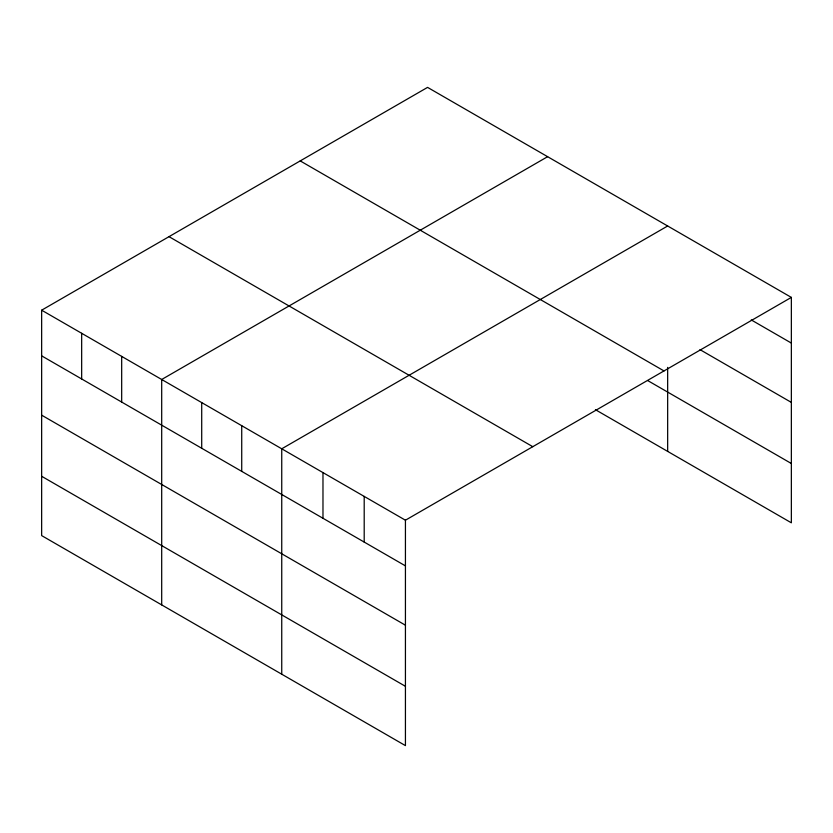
<?xml version="1.0" encoding="UTF-8"?>
<svg xmlns="http://www.w3.org/2000/svg" width="833" height="833" viewBox="0 0 833 833"><rect width="100%" height="100%" fill="white"/><g stroke="black" fill="none" stroke-linecap="round" stroke-linejoin="round"><path stroke-width="1.25" d="M791.35 297.402L427.568 87.382L41.65 310.188L41.65 535.598L405.432 745.618L405.432 520.209L791.35 297.402L791.35 522.812L595.418 409.69M547.614 156.687L161.696 379.494L161.696 604.904M667.66 225.993L281.741 448.8L281.741 674.209M751.241 319.914L791.35 343.071M699.98 349.631L791.35 402.391M300.213 160.904L663.995 370.935M647.658 380.535L791.35 463.502M169.005 236.655L532.787 446.686M41.65 310.188L405.432 520.209M41.65 355.858L405.432 565.878M41.65 415.167L405.432 625.198M41.65 476.278L405.432 686.309M667.66 367.384L667.66 451.403M364.198 496.406L364.198 542.075M322.975 472.603L322.975 518.272M241.726 425.705L241.726 471.374M201.711 402.599L201.711 448.269M121.68 356.389L121.68 402.058M81.665 333.294L81.665 378.953"/></g></svg>
